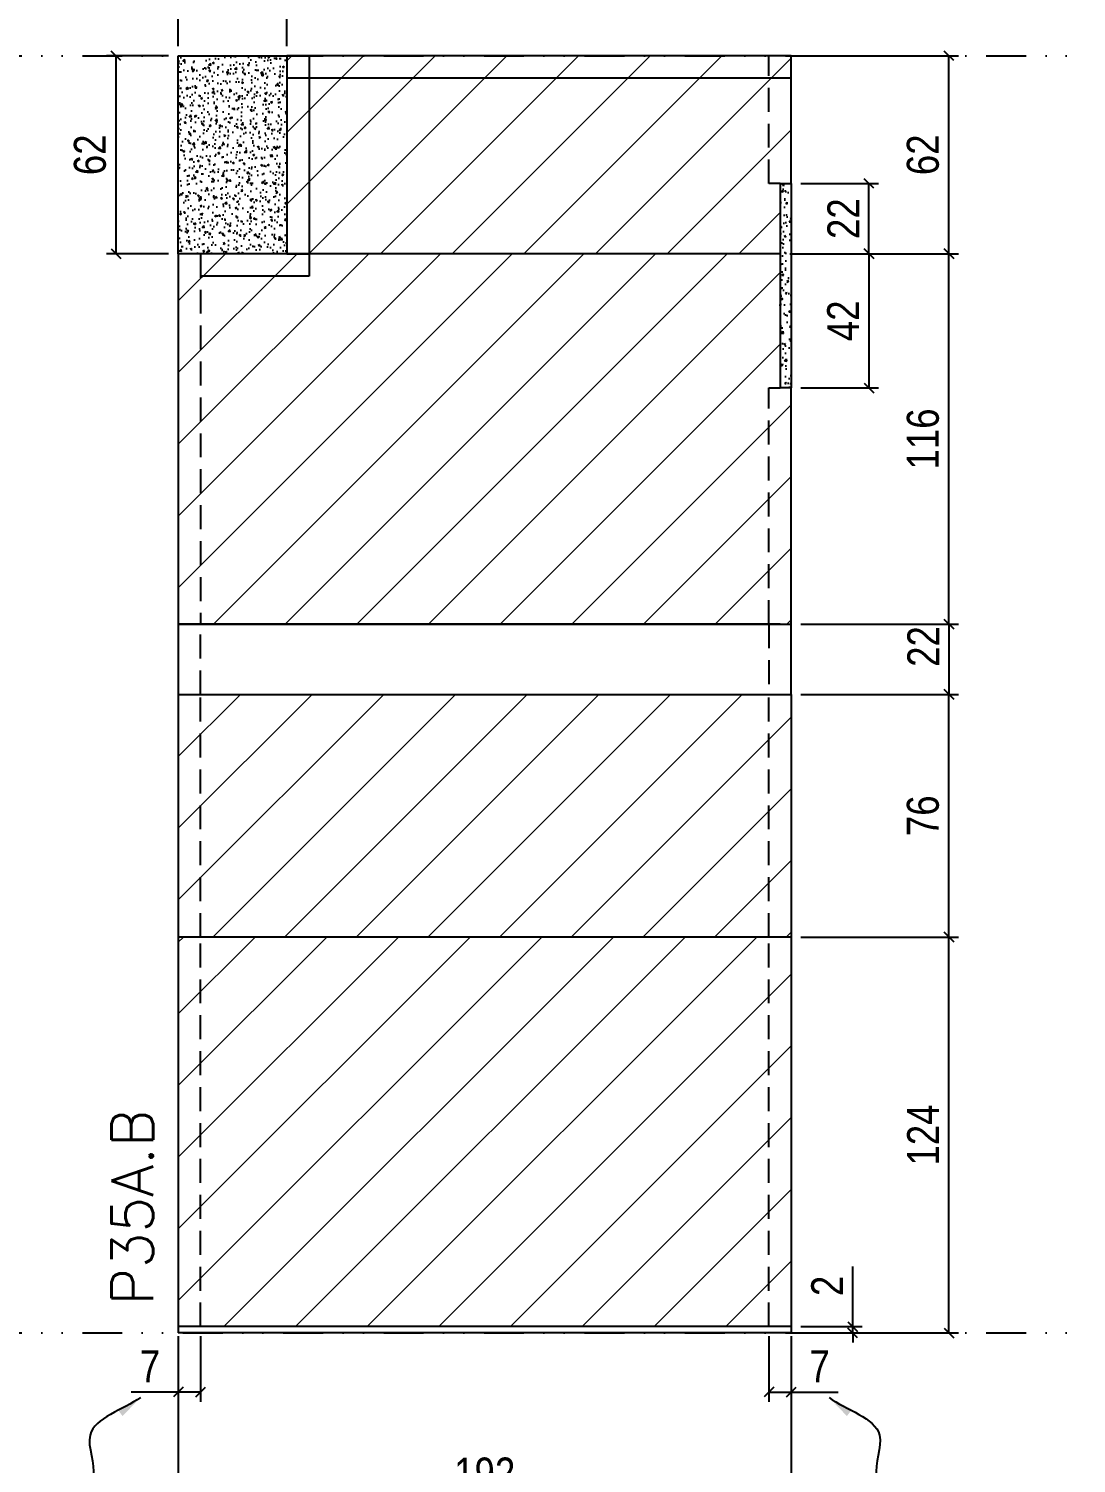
# Model space of a CAD drawing. Extents: x 28748 to 35002, y 14885 to 43501.
# Drawn here: x 32774.1 to 33102.2, y 25572.6 to 26021.9 of the extents above; entities that cross this region are included whole.
import ezdxf

# ---------------------------------------------------------------- set-up
doc = ezdxf.new("R2010")
doc.units = 0
doc.linetypes.add('DIVIDE2', pattern=[0.625, 0.25, -0.125, 0, -0.125, 0, -0.125])
doc.linetypes.add('HIDDEN', pattern=[0.375, 0.25, -0.125])
for name, color, linetype in [('COTA', 241, 'Continuous'), ('Nível', 160, 'Continuous'), ('Painéis', 200, 'Continuous'), ('Romaneio', 10, 'Continuous'), ('SARR_2.2x7', 40, 'Continuous'), ('Sarrafo de Pressão', 42, 'HIDDEN')]:
    doc.layers.add(name, color=color, linetype=linetype)
doc.layers.add('Hachura', color=251, linetype='Continuous', lineweight=9)
doc.layers.add('Texto Seção', color=7, linetype='Continuous', lineweight=15)
doc.styles.add('COTA TECNICA', font='techl___.ttf', dxfattribs={"height": 10})
doc.styles.add('COTA TECNICA-50', font='techl___.ttf', dxfattribs={"height": 10})
doc.styles.add('REGUA-120', font='ROMANS.shx', dxfattribs={"height": 15})
doc.styles.get("Standard").update_dxf_attribs({"font": 'arial.ttf'})
doc.dimstyles.new('COTA PAINEL-50', dxfattribs={"dimtxt": 10, "dimasz": 3, "dimexe": 3, "dimexo": 3, "dimgap": 3, "dimtad": 1, "dimdec": 1, "dimzin": 12, "dimdsep": 46, "dimtxsty": 'COTA TECNICA-50', "dimblk1": 'OBLIQUE', "dimblk2": 'OBLIQUE', "dimsah": 1, "dimcen": 0.9, "dimclrd": 4, "dimclre": 4, "dimclrt": 240, "dimadec": 1, "dimazin": 3, "dimtfac": 1, "dimtdec": 1, "dimtmove": 0, "dimatfit": 3, "dimfxl": 1, "dimtolj": 1, "dimtzin": 12, "dimarcsym": 0})
doc.dimstyles.new('PAINEL', dxfattribs={"dimtxt": 10, "dimasz": 3, "dimexe": 3, "dimexo": 3, "dimgap": 3, "dimtad": 1, "dimdec": 1, "dimzin": 12, "dimdsep": 46, "dimtxsty": 'COTA TECNICA', "dimblk1": 'OBLIQUE', "dimblk2": 'OBLIQUE', "dimsah": 1, "dimcen": 0.9, "dimclrd": 4, "dimclre": 4, "dimclrt": 240, "dimadec": 1, "dimazin": 3, "dimtfac": 1, "dimtdec": 1, "dimtmove": 0, "dimatfit": 3, "dimfxl": 1, "dimtolj": 1, "dimtzin": 12, "dimarcsym": 0})
doc.dimstyles.get("Standard").update_dxf_attribs({"dimtxt": 0.18, "dimasz": 0.18, "dimexe": 0.18, "dimexo": 0.0625, "dimgap": 0.09, "dimtad": 0, "dimtih": 1, "dimtoh": 1, "dimdec": 4, "dimzin": 0, "dimdsep": 46, "dimtxsty": 'Standard', "dimcen": 0.09, "dimadec": 0, "dimazin": 0, "dimtfac": 1, "dimtdec": 4, "dimtofl": 0, "dimtmove": 0, "dimatfit": 3, "dimfxl": 1, "dimtolj": 1, "dimtzin": 0, "dimarcsym": 0})

# ---------------------------------------------------------------- blocks, each defined once
blk = doc.blocks.new('_Oblique')
at = {"color": 0, "linetype": 'ByBlock', "lineweight": -2}
blk.add_line((-0.5, -0.5), (0.5, 0.5), dxfattribs=at)
blk = doc.blocks.new('*D1142')
at = {"layer": 'COTA', "color": 4, "lineweight": -2, "transparency": 16777216}
for p, q in [((32820.97, 25612.4), (32820.97, 25558.23)), ((33012.97, 25612.4), (33012.97, 25558.23)), ((33012.97, 25561.23), (32820.97, 25561.23))]:
    blk.add_line(p, q, dxfattribs=at)
at = {"layer": 'Defpoints', "color": 0, "transparency": 16777216}
for p in [(32820.97, 25615.4), (33012.97, 25615.4), (32820.97, 25561.23)]:
    blk.add_point(p, dxfattribs=at)
at = {"layer": 'COTA', "color": 4, "lineweight": -2, "transparency": 16777216, "xscale": 3, "yscale": 3, "zscale": 3, "rotation": 180}
blk.add_blockref('_Oblique', (32820.97, 25561.23), dxfattribs=at)
at = {"layer": 'COTA', "color": 4, "lineweight": -2, "transparency": 16777216, "xscale": 3, "yscale": 3, "zscale": 3}
blk.add_blockref('_Oblique', (33012.97, 25561.23), dxfattribs=at)
at = {"layer": 'COTA', "color": 240, "transparency": 16777216, "insert": (32916.97, 25569.31), "char_height": 10, "attachment_point": 5, "style": 'COTA TECNICA'}
blk.add_mtext('\\A1;192', dxfattribs=at)
blk = doc.blocks.new('*D1143')
at = {"layer": 'COTA', "color": 4, "lineweight": -2, "transparency": 16777216}
for p, q in [((32827.97, 25612.4), (32827.97, 25591.89)), ((32820.97, 25610.4), (32820.97, 25591.89)), ((32820.97, 25594.89), (32806.23, 25594.89)), ((32827.97, 25594.89), (32820.97, 25594.89))]:
    blk.add_line(p, q, dxfattribs=at)
at = {"layer": 'Defpoints', "color": 0, "transparency": 16777216}
for p in [(32827.97, 25615.4), (32820.97, 25613.4), (32820.97, 25594.89)]:
    blk.add_point(p, dxfattribs=at)
at = {"layer": 'COTA', "color": 4, "lineweight": -2, "transparency": 16777216, "xscale": 3, "yscale": 3, "zscale": 3, "rotation": 180}
blk.add_blockref('_Oblique', (32820.97, 25594.89), dxfattribs=at)
at = {"layer": 'COTA', "color": 4, "lineweight": -2, "transparency": 16777216, "xscale": 3, "yscale": 3, "zscale": 3}
blk.add_blockref('_Oblique', (32827.97, 25594.89), dxfattribs=at)
at = {"layer": 'COTA', "color": 240, "transparency": 16777216, "insert": (32812.1, 25602.96), "char_height": 10, "attachment_point": 5, "style": 'COTA TECNICA-50'}
blk.add_mtext('\\A1;7', dxfattribs=at)
blk = doc.blocks.new('*D1144')
at = {"layer": 'COTA', "color": 4, "lineweight": -2, "transparency": 16777216}
for p, q in [((33005.97, 25612.4), (33005.97, 25591.89)), ((33012.97, 25610.4), (33012.97, 25591.89)), ((33005.97, 25594.89), (33012.97, 25594.89)), ((33012.97, 25594.89), (33027.7, 25594.89))]:
    blk.add_line(p, q, dxfattribs=at)
at = {"layer": 'Defpoints', "color": 0, "transparency": 16777216}
for p in [(33005.97, 25615.4), (33012.97, 25613.4), (33012.97, 25594.89)]:
    blk.add_point(p, dxfattribs=at)
at = {"layer": 'COTA', "color": 4, "lineweight": -2, "transparency": 16777216, "xscale": 3, "yscale": 3, "zscale": 3, "rotation": 180}
blk.add_blockref('_Oblique', (33005.97, 25594.89), dxfattribs=at)
at = {"layer": 'COTA', "color": 4, "lineweight": -2, "transparency": 16777216, "xscale": 3, "yscale": 3, "zscale": 3}
blk.add_blockref('_Oblique', (33012.97, 25594.89), dxfattribs=at)
at = {"layer": 'COTA', "color": 240, "transparency": 16777216, "insert": (33021.83, 25602.96), "char_height": 10, "attachment_point": 5, "style": 'COTA TECNICA-50'}
blk.add_mtext('\\A1;7', dxfattribs=at)
blk = doc.blocks.new('*D1145')
at = {"layer": 'Defpoints', "color": 0, "linetype": 'ByBlock', "transparency": 16777216}
for p in [(33012.97, 25737.4), (33062.33, 25737.4), (33012.97, 25613.4)]:
    blk.add_point(p, dxfattribs=at)
at = {"layer": 'Romaneio', "color": 4, "linetype": 'ByBlock', "lineweight": -2, "transparency": 16777216}
for p, q in [((33015.97, 25737.4), (33065.33, 25737.4)), ((33062.33, 25613.4), (33062.33, 25737.4)), ((33015.97, 25613.4), (33065.33, 25613.4))]:
    blk.add_line(p, q, dxfattribs=at)
at = {"layer": 'Romaneio', "color": 4, "linetype": 'ByBlock', "lineweight": -2, "transparency": 16777216, "xscale": 3, "yscale": 3, "zscale": 3}
for p, rotation in [((33062.33, 25737.4), 90), ((33062.33, 25613.4), 270)]:
    blk.add_blockref('_Oblique', p, dxfattribs=dict(at, rotation=rotation))
at = {"layer": 'Romaneio', "color": 240, "linetype": 'ByBlock', "transparency": 16777216, "insert": (33054.26, 25675.4), "char_height": 10, "attachment_point": 5, "rotation": 90, "style": 'COTA TECNICA'}
blk.add_mtext('\\A1;124', dxfattribs=at)
blk = doc.blocks.new('*D1146')
at = {"layer": 'COTA', "color": 4, "lineweight": -2, "transparency": 16777216}
for p, q in [((33032.22, 25615.4), (33032.22, 25634.2)), ((33015.97, 25615.4), (33035.22, 25615.4)), ((33032.22, 25613.4), (33032.22, 25615.4)), ((33015.97, 25613.4), (33035.22, 25613.4)), ((33032.22, 25613.4), (33032.22, 25610.4))]:
    blk.add_line(p, q, dxfattribs=at)
at = {"layer": 'Defpoints', "color": 0, "transparency": 16777216}
for p in [(33012.97, 25615.4), (33012.97, 25613.4), (33032.22, 25613.4)]:
    blk.add_point(p, dxfattribs=at)
at = {"layer": 'COTA', "color": 4, "lineweight": -2, "transparency": 16777216, "xscale": 3, "yscale": 3, "zscale": 3}
for p, rotation in [((33032.22, 25615.4), 270), ((33032.22, 25613.4), 90)]:
    blk.add_blockref('_Oblique', p, dxfattribs=dict(at, rotation=rotation))
at = {"layer": 'COTA', "color": 240, "transparency": 16777216, "insert": (33024.22, 25628.15), "char_height": 10, "attachment_point": 5, "rotation": 90, "style": 'COTA TECNICA-50'}
blk.add_mtext('\\A1;2', dxfattribs=at)
blk = doc.blocks.new('*D1909')
at = {"layer": 'COTA', "color": 4, "linetype": 'ByBlock', "lineweight": -2, "transparency": 16777216}
for p, q in [((33015.97, 25813.4), (33065.33, 25813.4)), ((33062.33, 25737.4), (33062.33, 25813.4)), ((33015.97, 25737.4), (33065.33, 25737.4))]:
    blk.add_line(p, q, dxfattribs=at)
at = {"layer": 'Defpoints', "color": 0, "linetype": 'ByBlock', "transparency": 16777216}
for p in [(33012.97, 25813.4), (33062.33, 25813.4), (33012.97, 25737.4)]:
    blk.add_point(p, dxfattribs=at)
at = {"layer": 'COTA', "color": 4, "linetype": 'ByBlock', "lineweight": -2, "transparency": 16777216, "xscale": 3, "yscale": 3, "zscale": 3}
for p, rotation in [((33062.33, 25813.4), 90), ((33062.33, 25737.4), 270)]:
    blk.add_blockref('_Oblique', p, dxfattribs=dict(at, rotation=rotation))
at = {"layer": 'COTA', "color": 240, "linetype": 'ByBlock', "transparency": 16777216, "insert": (33054.23, 25775.4), "char_height": 10, "attachment_point": 5, "rotation": 90, "style": 'COTA TECNICA'}
blk.add_mtext('\\A1;76', dxfattribs=at)
blk = doc.blocks.new('*D1147')
at = {"layer": 'COTA', "color": 4, "linetype": 'ByBlock', "lineweight": -2, "transparency": 16777216}
for p, q in [((33012.47, 25951.4), (33065.33, 25951.4)), ((33062.33, 25835.4), (33062.33, 25951.4)), ((33015.97, 25835.4), (33065.33, 25835.4))]:
    blk.add_line(p, q, dxfattribs=at)
at = {"layer": 'Defpoints', "color": 0, "linetype": 'ByBlock', "transparency": 16777216}
for p in [(33009.47, 25951.4), (33062.33, 25951.4), (33012.97, 25835.4)]:
    blk.add_point(p, dxfattribs=at)
at = {"layer": 'COTA', "color": 4, "linetype": 'ByBlock', "lineweight": -2, "transparency": 16777216, "xscale": 3, "yscale": 3, "zscale": 3}
for p, rotation in [((33062.33, 25951.4), 90), ((33062.33, 25835.4), 270)]:
    blk.add_blockref('_Oblique', p, dxfattribs=dict(at, rotation=rotation))
at = {"layer": 'COTA', "color": 240, "linetype": 'ByBlock', "transparency": 16777216, "insert": (33054.23, 25893.4), "char_height": 10, "attachment_point": 5, "rotation": 90, "style": 'COTA TECNICA'}
blk.add_mtext('\\A1;116', dxfattribs=at)
blk = doc.blocks.new('*D1910')
at = {"layer": 'COTA', "color": 4, "linetype": 'ByBlock', "lineweight": -2, "transparency": 16777216}
for p, q in [((32820.97, 26016.4), (32820.97, 26031.51)), ((32820.97, 26028.51), (32854.97, 26028.51)), ((32854.97, 26016.4), (32854.97, 26031.51))]:
    blk.add_line(p, q, dxfattribs=at)
at = {"layer": 'Defpoints', "color": 0, "linetype": 'ByBlock', "transparency": 16777216}
for p in [(32854.97, 26028.51), (32820.97, 26013.4), (32854.97, 26013.4)]:
    blk.add_point(p, dxfattribs=at)
at = {"layer": 'COTA', "color": 4, "linetype": 'ByBlock', "lineweight": -2, "transparency": 16777216, "xscale": 3, "yscale": 3, "zscale": 3, "rotation": 180}
blk.add_blockref('_Oblique', (32820.97, 26028.51), dxfattribs=at)
at = {"layer": 'COTA', "color": 4, "linetype": 'ByBlock', "lineweight": -2, "transparency": 16777216, "xscale": 3, "yscale": 3, "zscale": 3}
blk.add_blockref('_Oblique', (32854.97, 26028.51), dxfattribs=at)
at = {"layer": 'COTA', "color": 240, "linetype": 'ByBlock', "transparency": 16777216, "insert": (32837.97, 26036.73), "char_height": 10, "attachment_point": 5, "style": 'COTA TECNICA'}
blk.add_mtext('\\A1;34', dxfattribs=at)
blk = doc.blocks.new('*D1948')
at = {"layer": 'COTA', "color": 4, "lineweight": -2, "transparency": 16777216}
for p, q in [((32817.97, 26013.4), (32798.46, 26013.4)), ((32801.46, 26013.4), (32801.46, 25951.4)), ((32817.97, 25951.4), (32798.46, 25951.4))]:
    blk.add_line(p, q, dxfattribs=at)
at = {"layer": 'Defpoints', "color": 0, "transparency": 16777216}
for p in [(32820.97, 26013.4), (32801.46, 25951.4), (32820.97, 25951.4)]:
    blk.add_point(p, dxfattribs=at)
at = {"layer": 'COTA', "color": 4, "lineweight": -2, "transparency": 16777216, "xscale": 3, "yscale": 3, "zscale": 3}
for p, rotation in [((32801.46, 26013.4), 90), ((32801.46, 25951.4), 270)]:
    blk.add_blockref('_Oblique', p, dxfattribs=dict(at, rotation=rotation))
at = {"layer": 'COTA', "color": 240, "transparency": 16777216, "insert": (32793.36, 25982.4), "char_height": 10, "attachment_point": 5, "rotation": 90, "style": 'COTA TECNICA'}
blk.add_mtext('\\A1;62', dxfattribs=at)
blk = doc.blocks.new('*D1414')
at = {"layer": 'COTA', "color": 4, "lineweight": -2, "transparency": 16777216}
for p, q in [((33015.97, 26013.4), (33065.33, 26013.4)), ((33062.33, 25951.4), (33062.33, 26013.4)), ((33012.47, 25951.4), (33065.33, 25951.4))]:
    blk.add_line(p, q, dxfattribs=at)
at = {"layer": 'Defpoints', "color": 0, "transparency": 16777216}
for p in [(33012.97, 26013.4), (33062.33, 26013.4), (33009.47, 25951.4)]:
    blk.add_point(p, dxfattribs=at)
at = {"layer": 'COTA', "color": 4, "lineweight": -2, "transparency": 16777216, "xscale": 3, "yscale": 3, "zscale": 3}
for p, rotation in [((33062.33, 26013.4), 90), ((33062.33, 25951.4), 270)]:
    blk.add_blockref('_Oblique', p, dxfattribs=dict(at, rotation=rotation))
at = {"layer": 'COTA', "color": 240, "transparency": 16777216, "insert": (33054.23, 25982.4), "char_height": 10, "attachment_point": 5, "rotation": 90, "style": 'COTA TECNICA-50'}
blk.add_mtext('\\A1;62', dxfattribs=at)
blk = doc.blocks.new('*D2057')
at = {"layer": 'COTA', "color": 4, "lineweight": -2, "transparency": 16777216}
for p, q in [((33015.97, 25973.4), (33040.29, 25973.4)), ((33037.29, 25951.4), (33037.29, 25973.4)), ((33012.47, 25951.4), (33040.29, 25951.4))]:
    blk.add_line(p, q, dxfattribs=at)
at = {"layer": 'Defpoints', "color": 0, "transparency": 16777216}
for p in [(33012.97, 25973.4), (33037.29, 25973.4), (33009.47, 25951.4)]:
    blk.add_point(p, dxfattribs=at)
at = {"layer": 'COTA', "color": 4, "lineweight": -2, "transparency": 16777216, "xscale": 3, "yscale": 3, "zscale": 3}
for p, rotation in [((33037.29, 25973.4), 90), ((33037.29, 25951.4), 270)]:
    blk.add_blockref('_Oblique', p, dxfattribs=dict(at, rotation=rotation))
at = {"layer": 'COTA', "color": 240, "transparency": 16777216, "insert": (33029.29, 25962.4), "char_height": 10, "attachment_point": 5, "rotation": 90, "style": 'COTA TECNICA-50'}
blk.add_mtext('\\A1;22', dxfattribs=at)
blk = doc.blocks.new('*D2341')
at = {"layer": 'COTA', "color": 4, "lineweight": -2, "transparency": 16777216}
for p, q in [((33015.97, 25951.4), (33040.29, 25951.4)), ((33037.29, 25951.4), (33037.29, 25909.4)), ((33015.97, 25909.4), (33040.29, 25909.4))]:
    blk.add_line(p, q, dxfattribs=at)
at = {"layer": 'Defpoints', "color": 0, "transparency": 16777216}
for p in [(33012.97, 25951.4), (33012.97, 25909.4), (33037.29, 25909.4)]:
    blk.add_point(p, dxfattribs=at)
at = {"layer": 'COTA', "color": 4, "lineweight": -2, "transparency": 16777216, "xscale": 3, "yscale": 3, "zscale": 3}
for p, rotation in [((33037.29, 25951.4), 90), ((33037.29, 25909.4), 270)]:
    blk.add_blockref('_Oblique', p, dxfattribs=dict(at, rotation=rotation))
at = {"layer": 'COTA', "color": 240, "transparency": 16777216, "insert": (33029.21, 25930.4), "char_height": 10, "attachment_point": 5, "rotation": 90, "style": 'COTA TECNICA'}
blk.add_mtext('\\A1;42', dxfattribs=at)
blk = doc.blocks.new('*D2483')
at = {"layer": 'COTA', "color": 4, "lineweight": -2, "transparency": 16777216}
for p, q in [((33015.97, 25835.4), (33065.33, 25835.4)), ((33062.33, 25835.4), (33062.33, 25813.4)), ((33015.97, 25813.4), (33065.33, 25813.4))]:
    blk.add_line(p, q, dxfattribs=at)
at = {"layer": 'Defpoints', "color": 0, "transparency": 16777216}
for p in [(33012.97, 25835.4), (33012.97, 25813.4), (33062.33, 25813.4)]:
    blk.add_point(p, dxfattribs=at)
at = {"layer": 'COTA', "color": 4, "lineweight": -2, "transparency": 16777216, "xscale": 3, "yscale": 3, "zscale": 3}
for p, rotation in [((33062.33, 25835.4), 90), ((33062.33, 25813.4), 270)]:
    blk.add_blockref('_Oblique', p, dxfattribs=dict(at, rotation=rotation))
at = {"layer": 'COTA', "color": 240, "transparency": 16777216, "insert": (33054.33, 25828.4), "char_height": 10, "attachment_point": 5, "rotation": 90, "style": 'COTA TECNICA'}
blk.add_mtext('\\A1;22', dxfattribs=at)

msp = doc.modelspace()

# ---------------------------------------------------------------- hatches: boundary and pattern name
at = {"layer": 'COTA', "linetype": 'ByBlock'}
h = msp.add_hatch(dxfattribs=at)
h.set_pattern_fill('AR-CONC', color=256, scale=0.03)
h.set_pattern_definition([(50, (-98674.158, -2022.6368), (5.46554007, -0.47817257), [0.5715, -6.2865]), (355, (-98674.158, -2022.637), (-1.05730264, 5.73170536), [0.4572, -5.02921753]), (100.4514447, (-98673.7025, -2022.6766), (4.40823741, 5.25353256), [0.48570026, -5.34270734]), (46.1842, (-98674.158, -2021.113), (8.13237123, -1.26126984), [0.85725, -9.42975]), (96.6355576, (-98673.48, -2021.218), (7.122124, 7.42278374), [0.7285507, -8.01406824]), (351.184151, (-98674.158, -2021.113), (7.122124, 7.42278374), [0.685799, -7.54379196]), (21, (-98673.396, -2021.4938), (4.54843174, -3.06795595), [0.5715, -6.2865]), (326, (-98673.396, -2021.494), (1.85406085, 5.52563898), [0.4572, -5.0292]), (71.451445, (-98673.017, -2021.7494), (6.40249258, 2.45768307), [0.48570026, -5.34269813]), (37.5, (-98674.158, -2022.6368), (0.092658098, 2.536651166), [0, -4.96824, 0, -5.1054, 0, -5.04825]), (7.5, (-98674.158, -2022.6368), (2.004589875, 3.005417245), [0, -2.91084, 0, -4.85394, 0, -1.92405]), (327.5, (-98675.8572, -2022.6368), (4.067717855, -0.17186232), [0, -1.905, 0, -5.9436, 0, -7.8867]), (317.5, (-98676.6192, -2022.6368), (4.44387544, 0.76279473), [0, -2.4765, 0, -3.94716, 0, -5.6007])])
h.paths.add_polyline_path([(32854.97, 26013.4), (32820.97, 26013.4), (32820.97, 25951.4), (32854.97, 25951.4)])
h = msp.add_hatch(dxfattribs=at)
h.set_pattern_fill('AR-CONC', color=256, scale=0.03)
h.set_pattern_definition([(50, (0, 22), (5.46554007, -0.47817257), [0.5715, -6.2865]), (355, (0, 22), (-1.05730264, 5.73170536), [0.4572, -5.0292175]), (100.451445, (0.4555, 21.96), (4.4082374, 5.25353256), [0.4857003, -5.34270734]), (46.1842, (0, 23.524), (8.1323712, -1.2612698), [0.85725, -9.42975]), (96.635558, (0.678, 23.419), (7.122124, 7.4227837), [0.7285507, -8.0140682]), (351.184151, (0, 23.524), (7.122124, 7.4227837), [0.685799, -7.543792]), (21, (0.762, 23.143), (4.54843174, -3.06795595), [0.5715, -6.2865]), (326, (0.762, 23.143), (1.85406085, 5.525639), [0.4572, -5.0292]), (71.451445, (1.141, 22.8873), (6.4024926, 2.45768307), [0.4857003, -5.3426981]), (37.5, (0, 22), (0.0926581, 2.53665117), [0, -4.96824, 0, -5.1054, 0, -5.04825]), (7.5, (0, 22), (2.00458988, 3.00541724), [0, -2.91084, 0, -4.85394, 0, -1.92405]), (327.5, (-1.6993, 22), (4.067717855, -0.17186232), [0, -1.905, 0, -5.9436, 0, -7.8867]), (317.5, (-2.4613, 22), (4.44387544, 0.76279473), [0, -2.4765, 0, -3.94716, 0, -5.6007])])
h.paths.add_polyline_path([(33012.97, 25973.4), (33009.47, 25973.4), (33009.47, 25909.4), (33012.97, 25909.4)])
at = {"layer": 'Hachura', "linetype": 'ByBlock'}
h = msp.add_hatch(dxfattribs=at)
h.set_pattern_fill('ANSI31', color=256, scale=5)
h.set_pattern_definition([(45, (28996.309, 33311.16), (-11.22532, 11.22532), [])])
h.paths.add_polyline_path([(33009.47, 25951.4), (33009.47, 25973.4), (33012.97, 25973.4), (33012.97, 26013.4), (32854.97, 26013.4), (32854.97, 25951.4)])
at = {"layer": 'Hachura'}
h = msp.add_hatch(dxfattribs=at)
h.set_pattern_fill('ANSI31', color=256, scale=5)
h.set_pattern_definition([(45, (0, 8), (-11.22532, 11.22532), [])])
h.paths.add_polyline_path([(33012.97, 25909.4), (33009.47, 25909.4), (33009.47, 25951.4), (32820.97, 25951.4), (32820.97, 25835.4), (33012.97, 25835.4)])
at = {"layer": 'Hachura', "linetype": 'ByBlock'}
h = msp.add_hatch(dxfattribs=at)
h.set_pattern_fill('ANSI31', color=256, scale=5)
h.paths.add_polyline_path([(33012.97, 25813.4), (32820.97, 25813.4), (32820.97, 25737.4), (33012.97, 25737.4)])
h = msp.add_hatch(dxfattribs=at)
h.set_pattern_fill('ANSI31', color=256, scale=5)
h.set_pattern_definition([(45, (28996.309, 33271.16), (-11.22532, 11.22532), [])])
h.paths.add_polyline_path([(33012.97, 25615.4), (33012.97, 25737.4), (32820.97, 25737.4), (32820.97, 25615.4)])

# ---------------------------------------------------------------- linework, layer by layer
at = {"layer": 'COTA', "linetype": 'ByBlock'}
for p, q in [((32820.97, 25951.4), (32820.97, 26013.4)), ((32820.97, 26013.4), (32854.78, 26013.4)), ((33012.97, 25973.4), (33012.97, 25909.4)), ((32854.97, 25951.4), (32861.97, 25951.4)), ((32861.97, 25951.4), (32861.97, 25944.4))]:
    msp.add_line(p, q, dxfattribs=at)
at = {"layer": 'Nível', "color": 4, "linetype": 'DIVIDE2', "ltscale": 50}
for p, q in [((32319.21, 26013.4), (33390.34, 26013.4)), ((32319.21, 25613.4), (33390.34, 25613.4))]:
    msp.add_line(p, q, dxfattribs=at)
at = {"layer": 'Painéis', "linetype": 'ByBlock'}
for p, q in [((33012.97, 26013.4), (32854.97, 26013.4)), ((32854.97, 26013.4), (32854.97, 25951.4)), ((33009.47, 25973.4), (33009.47, 25909.4)), ((32854.97, 25969.4), (32854.78, 25969.4)), ((33009.47, 25951.4), (32820.97, 25951.4)), ((33009.47, 25835.4), (32820.97, 25835.4)), ((32820.97, 25813.4), (32820.97, 25613.4)), ((33012.97, 25813.4), (33012.97, 25613.4)), ((33012.97, 25737.4), (32820.97, 25737.4)), ((33012.97, 25615.4), (32820.97, 25615.4)), ((33012.97, 25613.4), (32820.97, 25613.4))]:
    msp.add_line(p, q, dxfattribs=at)
at = {"layer": 'Painéis'}
for p, q in [((33012.97, 25973.4), (33012.97, 26013.4)), ((33009.47, 25973.4), (33012.97, 25973.4)), ((33012.97, 25973.4), (33012.97, 25973.4)), ((32820.97, 25951.4), (32820.97, 25835.4)), ((33012.97, 25909.4), (33009.47, 25909.4)), ((33012.97, 25909.4), (33009.47, 25909.4)), ((33012.97, 25835.4), (33012.97, 25909.4)), ((32820.97, 25835.4), (33012.97, 25835.4)), ((32820.97, 25835.4), (32820.97, 25813.4)), ((33012.97, 25813.4), (33012.97, 25835.4)), ((32820.97, 25813.4), (33012.97, 25813.4))]:
    msp.add_line(p, q, dxfattribs=at)
at = {"layer": 'SARR_2.2x7'}
for p, q in [((32861.97, 26013.4), (32861.97, 25951.4)), ((33012.97, 26006.4), (32854.97, 26006.4)), ((32861.97, 25944.4), (32827.97, 25944.4))]:
    msp.add_line(p, q, dxfattribs=at)
at = {"layer": 'Sarrafo de Pressão', "ltscale": 30}
for p, q in [((33005.97, 25973.4), (33005.97, 26013.4)), ((33009.47, 25973.4), (33005.97, 25973.4)), ((32827.97, 25951.4), (32827.97, 25835.4)), ((33005.97, 25909.4), (33009.47, 25909.4)), ((33005.97, 25835.4), (33005.97, 25909.4)), ((32827.97, 25813.4), (32827.97, 25835.4)), ((33005.97, 25835.4), (33005.97, 25813.4)), ((32827.97, 25737.4), (32827.97, 25813.4)), ((33005.97, 25737.4), (33005.97, 25813.4)), ((32827.97, 25615.4), (32827.97, 25737.4)), ((33005.97, 25615.4), (33005.97, 25737.4))]:
    msp.add_line(p, q, dxfattribs=at)

# ---------------------------------------------------------------- texts
at = {"layer": 'Texto Seção', "style": 'REGUA-120'}
msp.add_text('P35A.B', height=13, rotation=90, dxfattribs=at).set_placement((32813.07, 25622.04))

# ---------------------------------------------------------------- dimensions: what is measured, and where the dimension line sits
at = {"layer": 'COTA', "linetype": 'ByBlock'}
dim = msp.add_linear_dim(base=(32854.97, 26028.51), p1=(32820.97, 26013.4), p2=(32854.97, 26013.4), dimstyle='PAINEL', dxfattribs=at)
dim.commit()
dim.dimension.update_dxf_attribs({"geometry": '*D1910', "text_midpoint": (32837.97, 26036.73)})
at = {"layer": 'COTA'}
for base, p1, p2, angle, dimstyle, picture, middle in [((32801.46, 25951.4), (32820.97, 26013.4), (32820.97, 25951.4), 90, 'PAINEL', '*D1948', (32793.36, 25982.4)), ((33062.33, 26013.4), (33009.47, 25951.4), (33012.97, 26013.4), 90, 'COTA PAINEL-50', '*D1414', (33054.23, 25982.4)), ((33037.29, 25973.4), (33009.47, 25951.4), (33012.97, 25973.4), 90, 'COTA PAINEL-50', '*D2057', (33029.29, 25962.4)), ((33037.29, 25909.4), (33012.97, 25951.4), (33012.97, 25909.4), 90, 'PAINEL', '*D2341', (33029.21, 25930.4)), ((32820.97, 25594.89), (32827.97, 25615.4), (32820.97, 25613.4), 180, 'COTA PAINEL-50', '*D1143', (32812.1, 25602.96))]:
    dim = msp.add_linear_dim(base=base, p1=p1, p2=p2, angle=angle, dimstyle=dimstyle, dxfattribs=at)
    dim.commit()
    dim.dimension.update_dxf_attribs({"geometry": picture, "text_midpoint": middle})
at = {"layer": 'COTA', "linetype": 'ByBlock'}
dim = msp.add_linear_dim(base=(33062.33, 25951.4), p1=(33012.97, 25835.4), p2=(33009.47, 25951.4), angle=90, dimstyle='PAINEL', dxfattribs=at)
dim.commit()
dim.dimension.update_dxf_attribs({"geometry": '*D1147', "text_midpoint": (33062.33, 25893.4), "dimtype": 160})
at = {"layer": 'COTA'}
for base, p1, p2, dimstyle, picture, middle in [((33062.33, 25813.4), (33012.97, 25835.4), (33012.97, 25813.4), 'PAINEL', '*D2483', (33062.33, 25828.4)), ((33032.22, 25613.4), (33012.97, 25615.4), (33012.97, 25613.4), 'COTA PAINEL-50', '*D1146', (33032.22, 25628.15))]:
    dim = msp.add_linear_dim(base=base, p1=p1, p2=p2, angle=90, dimstyle=dimstyle, dxfattribs=at)
    dim.commit()
    dim.dimension.update_dxf_attribs({"geometry": picture, "text_midpoint": middle, "dimtype": 160})
at = {"layer": 'COTA', "linetype": 'ByBlock'}
dim = msp.add_linear_dim(base=(33062.33, 25813.4), p1=(33012.97, 25737.4), p2=(33012.97, 25813.4), angle=90, dimstyle='PAINEL', dxfattribs=at)
dim.commit()
dim.dimension.update_dxf_attribs({"geometry": '*D1909', "text_midpoint": (33054.23, 25775.4)})
at = {"layer": 'COTA'}
dim = msp.add_linear_dim(base=(32820.97, 25561.23), p1=(33012.97, 25615.4), p2=(32820.97, 25615.4), angle=180, dimstyle='PAINEL', override={"dimarcsym": 2}, dxfattribs=at)
dim.commit()
dim.dimension.update_dxf_attribs({"geometry": '*D1142', "text_midpoint": (32916.97, 25569.31)})
dim = msp.add_linear_dim(base=(33012.97, 25594.89), p1=(33005.97, 25615.4), p2=(33012.97, 25613.4), dimstyle='COTA PAINEL-50', dxfattribs=at)
dim.commit()
dim.dimension.update_dxf_attribs({"geometry": '*D1144', "text_midpoint": (33021.83, 25602.96)})
at = {"layer": 'Romaneio', "linetype": 'ByBlock'}
dim = msp.add_aligned_dim(p1=(33012.97, 25613.4), p2=(33012.97, 25737.4), distance=-49.37, dimstyle='PAINEL', dxfattribs=at)
dim.commit()
dim.dimension.update_dxf_attribs({"geometry": '*D1145', "text_midpoint": (33054.26, 25675.4)})

# ---------------------------------------------------------------- leaders
at = {"layer": 'COTA', "path_type": 1}
for points in [[(32809.14, 25593.22), (32793.35, 25581.39), (32794.28, 25568.38), (32788.72, 25558.6)], [(33024.79, 25593.22), (33040.58, 25581.39), (33039.65, 25568.38), (33045.21, 25558.6)]]:
    msp.add_leader(points, dimstyle='Standard', override={"dimasz": 8}, dxfattribs=at)

doc.saveas('drawing.dxf')
